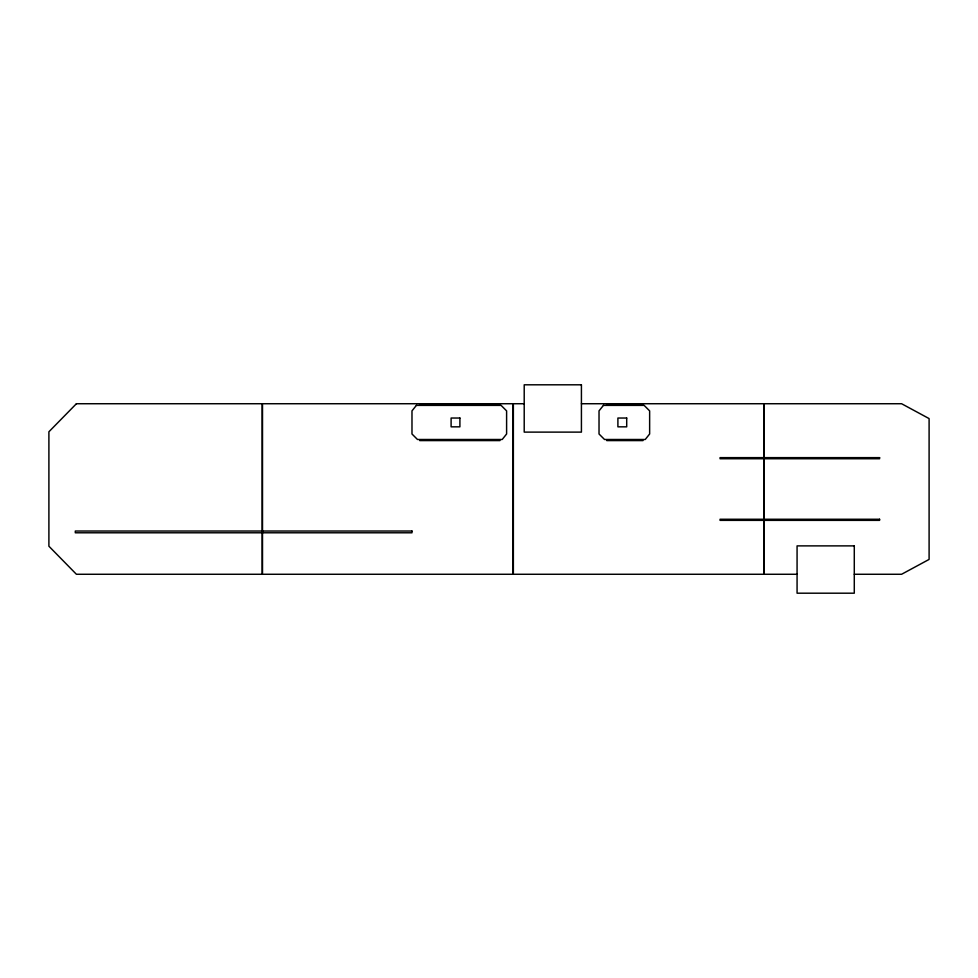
<?xml version="1.0" encoding="UTF-8"?>
<svg xmlns="http://www.w3.org/2000/svg" width="978" height="978" viewBox="0 0 978 978"><rect width="100%" height="100%" fill="white"/><g stroke="black" fill="none" stroke-linecap="round" stroke-linejoin="round"><path stroke-width="1.47" d="M524.208 403.731L513.364 403.731L513.364 574.269L763.891 574.269L763.891 403.731L581.421 403.731M419.684 404.281L500.002 404.281M606.727 404.281L643.035 404.281M419.684 440.589L500.002 440.589M606.727 440.589L643.035 440.589M797.07 574.269L764.234 574.269L764.234 403.731L901.594 403.731L929.1 418.584L929.1 559.416L901.594 574.269L854.283 574.269M416.384 405.381L411.982 410.882L411.982 433.987L417.484 439.489L502.203 439.489L506.604 433.987L506.604 410.882L501.103 405.381L416.384 405.381M603.426 405.381L599.025 410.882L599.025 433.987L604.526 439.489L645.235 439.489L649.636 433.987L649.636 410.882L644.135 405.381L603.426 405.381M76.406 403.731L48.9 431.787L48.9 546.213L76.406 574.269L262.19 574.269L262.19 403.731L76.406 403.731M581.421 384.806L524.208 384.806L524.208 432.117L581.421 432.117L581.421 384.806M513.047 403.731L262.507 403.731L262.507 574.269L513.047 574.269L513.047 403.731M459.904 418.034L451.102 418.034L451.102 426.836L459.904 426.836L459.904 418.034M626.702 418.034L617.9 418.034L617.9 426.836L626.702 426.836L626.702 418.034M879.589 457.643L720.053 457.643L720.053 458.743L879.589 458.743L879.589 457.643M879.589 519.257L720.053 519.257L720.053 520.357L879.589 520.357L879.589 519.257M411.982 531.03L75.306 531.03L75.306 532.79L411.982 532.79L411.982 531.03M854.283 545.883L797.07 545.883L797.07 593.194L854.283 593.194L854.283 545.883"/></g></svg>
